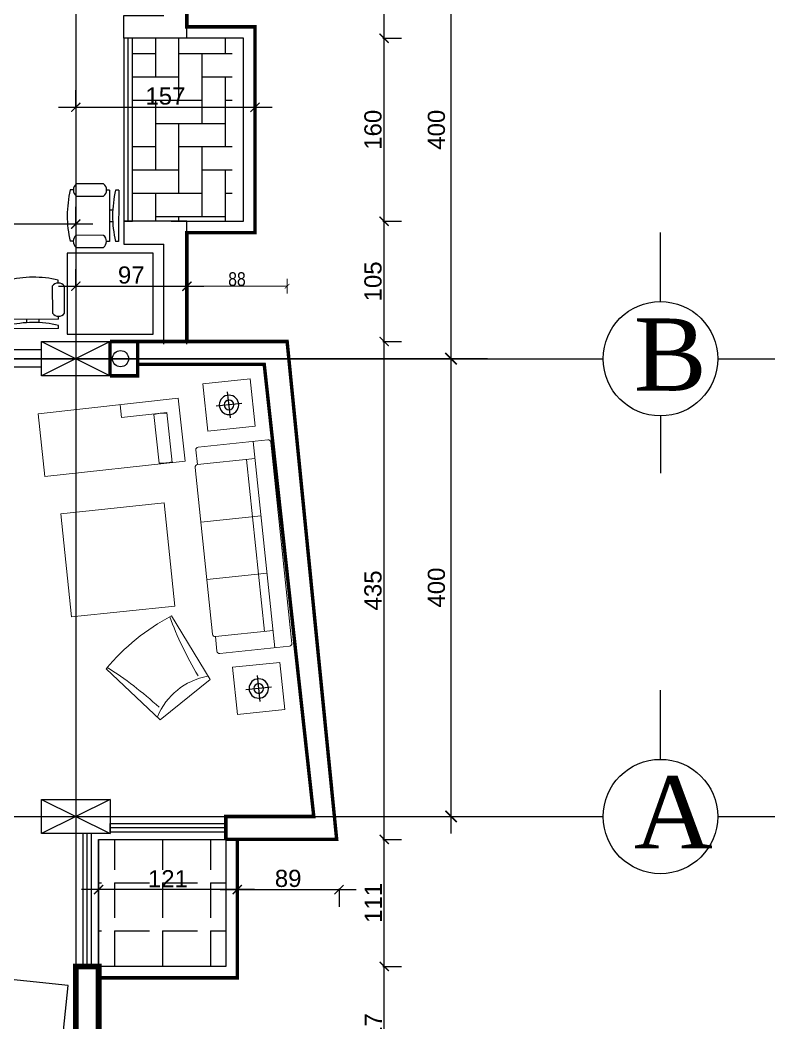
# Model space of a CAD drawing. Extents: x 250879 to 348495, y -51522 to -9360.
# Drawn here: x 285221 to 285880, y -23274 to -22397 of the extents above; entities that cross this region are included whole.
import ezdxf

# ---------------------------------------------------------------- set-up
doc = ezdxf.new("R2010")
doc.units = 0
doc.layers.get('0').update_dxf_attribs({"linetype": 'CONTINUOUS'})
doc.layers.get('DEFPOINTS').update_dxf_attribs({"color": 9, "linetype": 'CONTINUOUS'})
for name, color, linetype in [('AXIS', 1, 'CONTINUOUS'), ('COLUMN', 5, 'CONTINUOUS'), ('FURNITURE', 4, 'CONTINUOUS'), ('TEXT', 3, 'CONTINUOUS'), ('TRUSS', 2, 'CONTINUOUS'), ('WALL', 7, 'CONTINUOUS'), ('WALL1', 2, 'CONTINUOUS')]:
    doc.layers.add(name, color=color, linetype=linetype)
doc.layers.add('dimention', color=151, linetype='CONTINUOUS', lineweight=13)
doc.layers.add('FURN', color=126, linetype='CONTINUOUS', lineweight=9)
doc.styles.get("Standard").update_dxf_attribs({"font": 'sanss___.ttf', "height": 15})
doc.styles.add('style2', font='romantic.ttf', dxfattribs={"height": 50})
doc.styles.add('yon', font='ARIALN.TTF')
doc.dimstyles.new('CM', dxfattribs={"dimscale": 0, "dimtxt": 12, "dimasz": 0.4, "dimexe": 50, "dimexo": 1000, "dimgap": 0.03, "dimtad": 1, "dimdec": 0, "dimzin": 0, "dimdsep": 46, "dimtxsty": 'yon', "dimblk": 'Ar thick3', "dimcen": 3, "dimdle": 8, "dimse1": 1, "dimse2": 1, "dimclrd": 8, "dimclre": 8, "dimclrt": 30, "dimadec": 0, "dimazin": 0, "dimtfac": 1, "dimtdec": 0, "dimtix": 1, "dimtmove": 1, "dimatfit": 3, "dimfxl": 50, "dimtolj": 1, "dimtzin": 0, "dimlwd": 9, "dimarcsym": 0})
doc.dimstyles.get("Standard").update_dxf_attribs({"dimtxt": 15, "dimasz": 10, "dimexe": 10, "dimexo": 30, "dimgap": 5, "dimtad": 1, "dimdec": 0, "dimdsep": 46, "dimtxsty": 'Standard', "dimblk1": 'ARCHTICK', "dimblk2": 'ARCHTICK', "dimsah": 1, "dimcen": 2.5, "dimdle": 15, "dimclrd": 3, "dimclre": 3, "dimclrt": 3, "dimazin": 0, "dimtfac": 1, "dimtdec": 0, "dimtmove": 2, "dimatfit": 2, "dimldrblk": 'ARCHTICK', "dimfxl": 1.0455, "dimfxlon": 1, "dimtolj": 1, "dimtzin": 0, "dimarcsym": 0})
doc.dimstyles.new('STANDARD$0', dxfattribs={"dimscale": 0, "dimtxt": 12, "dimasz": 8, "dimexe": 15, "dimexo": 0.0625, "dimgap": 2, "dimtad": 1, "dimdec": 0, "dimzin": 0, "dimdsep": 46, "dimtxsty": 'Standard', "dimblk1": 'ARCHTICK', "dimblk2": 'ARCHTICK', "dimsah": 1, "dimcen": 0.09, "dimdle": 15, "dimclrd": 3, "dimclre": 3, "dimclrt": 3, "dimazin": 0, "dimtfac": 1, "dimtdec": 0, "dimtofl": 0, "dimtmove": 1, "dimatfit": 3, "dimldrblk": 'ARCHTICK', "dimfxl": 1.0455, "dimfxlon": 1, "dimtolj": 1, "dimtzin": 0, "dimarcsym": 0})

# ---------------------------------------------------------------- blocks, each defined once
blk = doc.blocks.new('_ARCHTICK')
at = {"color": 0, "linetype": 'ByBlock', "const_width": 0.15}
blk.add_lwpolyline([(-0.5, -0.5), (0.5, 0.5)], dxfattribs=at)
blk = doc.blocks.new('*D44')
at = {"layer": 'DEFPOINTS', "color": 0, "linetype": 'ByBlock', "ltscale": 3, "transparency": 16777216}
for p in [(285510.6, -22693), (285597.42, -22693), (285590.3, -23093.16)]:
    blk.add_point(p, dxfattribs=at)
at = {"layer": 'WALL1', "color": 3, "linetype": 'ByBlock', "lineweight": -2, "ltscale": 3, "transparency": 16777216}
for p, q in [((285597.42, -23108.16), (285597.42, -22678)), ((285596.37, -22693), (285607.42, -22693)), ((285597.42, -23093.16), (285607.42, -23093.16))]:
    blk.add_line(p, q, dxfattribs=at)
at = {"layer": 'WALL1', "color": 3, "linetype": 'ByBlock', "lineweight": -2, "ltscale": 3, "transparency": 16777216, "xscale": 10, "yscale": 10, "zscale": 10}
for p, rotation in [((285597.42, -22693), 90), ((285597.42, -23093.16), 270)]:
    blk.add_blockref('_ARCHTICK', p, dxfattribs=dict(at, rotation=rotation))
at = {"layer": 'WALL1', "color": 3, "linetype": 'ByBlock', "ltscale": 3, "transparency": 16777216, "insert": (285584.69, -22893.08), "char_height": 15, "attachment_point": 5, "rotation": 90}
blk.add_mtext('\\A1;400', dxfattribs=at)
blk = doc.blocks.new('*D45')
at = {"layer": 'DEFPOINTS', "color": 0, "linetype": 'ByBlock', "ltscale": 3, "transparency": 16777216}
for p in [(285597.42, -22292.83), (285597.42, -22292.83), (285510.6, -22693)]:
    blk.add_point(p, dxfattribs=at)
at = {"layer": 'WALL1', "color": 3, "linetype": 'ByBlock', "lineweight": -2, "ltscale": 3, "transparency": 16777216}
for p, q in [((285597.42, -22708), (285597.42, -22277.83)), ((285597.42, -22292.83), (285587.42, -22292.83)), ((285596.37, -22693), (285607.42, -22693))]:
    blk.add_line(p, q, dxfattribs=at)
at = {"layer": 'WALL1', "color": 3, "linetype": 'ByBlock', "lineweight": -2, "ltscale": 3, "transparency": 16777216, "xscale": 10, "yscale": 10, "zscale": 10}
for p, rotation in [((285597.42, -22292.83), 90), ((285597.42, -22693), 270)]:
    blk.add_blockref('_ARCHTICK', p, dxfattribs=dict(at, rotation=rotation))
at = {"layer": 'WALL1', "color": 3, "linetype": 'ByBlock', "ltscale": 3, "transparency": 16777216, "insert": (285584.69, -22492.92), "char_height": 15, "attachment_point": 5, "rotation": 90}
blk.add_mtext('\\A1;400', dxfattribs=at)
blk = doc.blocks.new('*D86')
at = {"layer": 'DEFPOINTS', "color": 0, "linetype": 'Continuous', "transparency": 16777216}
for p in [(285410.66, -23113.16), (285499.6, -23113.16), (285499.6, -23157.08)]:
    blk.add_point(p, dxfattribs=at)
at = {"layer": 'WALL', "color": 3, "linetype": 'Continuous', "lineweight": -2, "transparency": 16777216}
for p, q in [((285395.66, -23157.08), (285514.6, -23157.08)), ((285410.66, -23156.04), (285410.66, -23172.08)), ((285499.6, -23156.04), (285499.6, -23172.08))]:
    blk.add_line(p, q, dxfattribs=at)
at = {"layer": 'WALL', "color": 3, "linetype": 'Continuous', "lineweight": -2, "transparency": 16777216, "xscale": 8, "yscale": 8, "zscale": 8, "rotation": 180}
blk.add_blockref('_ARCHTICK', (285410.66, -23157.08), dxfattribs=at)
at = {"layer": 'WALL', "color": 3, "linetype": 'Continuous', "lineweight": -2, "transparency": 16777216, "xscale": 8, "yscale": 8, "zscale": 8}
blk.add_blockref('_ARCHTICK', (285499.6, -23157.08), dxfattribs=at)
at = {"layer": 'WALL', "color": 3, "linetype": 'Continuous', "transparency": 16777216, "insert": (285455.13, -23147.36), "char_height": 15, "attachment_point": 5}
blk.add_mtext('\\A1;89', dxfattribs=at)
blk = doc.blocks.new('COLUMN')
at = {"layer": 'AXIS'}
for p, q in [((236924.7, -9644.26), (236984.7, -9674.26)), ((236984.7, -9644.26), (236924.7, -9674.26))]:
    blk.add_line(p, q, dxfattribs=at)
at = {"layer": 'COLUMN'}
blk.add_lwpolyline([(236924.7, -9644.26), (236984.7, -9644.26), (236984.7, -9674.26), (236924.7, -9674.26)], close=True, dxfattribs=at)
blk = doc.blocks.new('*D87')
at = {"layer": 'DEFPOINTS', "color": 0, "linetype": 'Continuous', "transparency": 16777216}
for p in [(284849.12, -22575.26), (285269.6, -22575.26), (285269.6, -22599.08)]:
    blk.add_point(p, dxfattribs=at)
at = {"layer": 'WALL', "color": 3, "linetype": 'Continuous', "lineweight": -2, "transparency": 16777216}
for p, q in [((284849.12, -22575.26), (284849.12, -22560.26)), ((285269.6, -22576.31), (285269.6, -22560.26)), ((284834.12, -22575.26), (285284.6, -22575.26))]:
    blk.add_line(p, q, dxfattribs=at)
at = {"layer": 'WALL', "color": 3, "linetype": 'Continuous', "lineweight": -2, "transparency": 16777216, "xscale": 8, "yscale": 8, "zscale": 8, "rotation": 180}
blk.add_blockref('_ARCHTICK', (284849.12, -22575.26), dxfattribs=at)
at = {"layer": 'WALL', "color": 3, "linetype": 'Continuous', "lineweight": -2, "transparency": 16777216, "xscale": 8, "yscale": 8, "zscale": 8}
blk.add_blockref('_ARCHTICK', (285269.6, -22575.26), dxfattribs=at)
at = {"layer": 'WALL', "color": 3, "linetype": 'Continuous', "transparency": 16777216, "insert": (285059.36, -22565.54), "char_height": 15, "attachment_point": 5}
blk.add_mtext('\\A1;420', dxfattribs=at)
blk = doc.blocks.new('A$C237F6A72')
at = {"layer": 'FURNITURE', "color": 1}
for p, q in [((0, -150), (0, 150)), ((-150, 0), (150, 0))]:
    blk.add_line(p, q, dxfattribs=at)
at = {"layer": 'FURNITURE', "color": 2}
blk.add_circle((0, 0), 112, dxfattribs=at)
at = {"layer": 'FURNITURE', "color": 1}
blk.add_circle((0, 0), 56.2, dxfattribs=at)
blk = doc.blocks.new('sof4')
at = {"layer": 'FURN'}
for p, q in [((310711.86, -66838.31), (310711.97, -66799.81)), ((310711.97, -66799.81), (310750.47, -66799.92)), ((310750.47, -66799.92), (310750.36, -66838.42)), ((310576.79, -66809.74), (310690.89, -66809.41)), ((310576.94, -66860.84), (310576.79, -66809.74)), ((310643.64, -66809.54), (310643.67, -66820.04)), ((310690.89, -66809.41), (310691.04, -66860.51)), ((310643.67, -66820.04), (310680.42, -66819.94)), ((310669.92, -66820.46), (310670.03, -66859.94)), ((310680.42, -66819.94), (310680.54, -66860.54)), ((310750.36, -66838.42), (310711.86, -66838.31)), ((310700.61, -66852.52), (310700.58, -66864.42)), ((310759.42, -66850.59), (310702.72, -66850.43)), ((310747.52, -66850.56), (310747.04, -67018.56)), ((310761.51, -66852.7), (310761.04, -67016.5)), ((310691.04, -66860.51), (310576.94, -66860.84)), ((310747.48, -66864.56), (310700.58, -66864.42)), ((310698.47, -66866.52), (310698.08, -67002.32)), ((310740.48, -66864.54), (310740.08, -67004.54)), ((310586.16, -66976.09), (310586.4, -66892.09)), ((310586.4, -66892.09), (310670.4, -66892.34)), ((310670.4, -66892.34), (310670.16, -66976.34)), ((310698.35, -66911.08), (310747.35, -66911.22)), ((310698.21, -66957.75), (310747.21, -66957.89)), ((310670.16, -66976.34), (310586.16, -66976.09)), ((310692.28, -67038.43, -129.5), (310666.53, -66983.92, -129.5)), ((310700.18, -67004.42), (310700.14, -67016.32)), ((310747.08, -67004.56), (310700.18, -67004.42)), ((310758.94, -67018.59), (310702.24, -67018.43)), ((310648.53, -67066.72, -129.5), (310609.38, -67020.88, -129.5)), ((310711.31, -67030.6), (310711.2, -67069.1)), ((310749.81, -67030.71), (310711.31, -67030.6)), ((310749.7, -67069.21), (310749.81, -67030.71)), ((310692.28, -67038.43, -129.5), (310648.53, -67066.72, -129.5)), ((310711.2, -67069.1), (310749.7, -67069.21))]:
    blk.add_line(p, q, dxfattribs=at)
at = {"layer": 'FURN', "extrusion": (0, 0, -1)}
for centre, major_axis, start_param, end_param in [((310675.26, -66849.72), (-21.04, -21.04), 2.175917, 2.530727), ((310675.2, -66830.64), (21.04, -21.04), 0.60512, 0.959931)]:
    blk.add_ellipse(centre, major_axis=major_axis, ratio=1, start_param=start_param, end_param=end_param, dxfattribs=at)
at = {"layer": 'FURN'}
for centre, major_axis, ratio, start_param, end_param in [((310702.71, -66852.53), (-1.48, 1.48), 1, -0.788271, 0.782526), ((310759.41, -66852.69), (1.48, 1.48), 1, 5.494915, 7.065711), ((310700.57, -66866.52), (-1.48, 1.48), 1, -0.788271, 0.782526), ((310936.31, -67463.74, -129.5), (-300.16, 464.13), 0.5625, -0.109671, 0.109671), ((310781.8, -67008.2, -129.5), (-87.3, 158.02), 0.555479, 1.129115, 1.432361), ((310700.18, -67002.32), (-1.48, 1.48), 1, 0.782526, 2.353322), ((310702.24, -67016.33), (1.48, 1.48), 1, 2.353322, 3.924118), ((310758.94, -67016.49), (1.48, 1.48), 1, 3.924118, 5.494915), ((310584.24, -67135.96, -129.5), (-108.3, 144.44), 0.555479, -1.432361, -1.129115), ((310779.88, -67221.85, -129.5), (-114.94, 177.72), 0.496428, -0.252973, 0.252973)]:
    blk.add_ellipse(centre, major_axis=major_axis, ratio=ratio, start_param=start_param, end_param=end_param, dxfattribs=at)
at = {"layer": 'FURN', "extrusion": (0, 0, -1), "xscale": 0.06999999998515705, "yscale": 0.06999999998515705, "zscale": -0.06999999999999999, "rotation": 0.1645885730766123}
for p in [(-310731.16, -66819.11), (-310730.5, -67049.91)]:
    blk.add_blockref('A$C237F6A72', p, dxfattribs=at)
blk = doc.blocks.new('*D778')
at = {"layer": 'DEFPOINTS', "color": 0, "linetype": 'Continuous', "transparency": 16777216}
for p in [(285289.6, -23224.23), (285539.01, -23224.23), (285289.6, -23341.07)]:
    blk.add_point(p, dxfattribs=at)
at = {"layer": 'WALL', "color": 3, "linetype": 'Continuous', "lineweight": -2, "transparency": 16777216}
for p, q in [((285539.01, -23356.07), (285539.01, -23209.23)), ((285537.97, -23224.23), (285554.01, -23224.23)), ((285537.97, -23341.07), (285554.01, -23341.07))]:
    blk.add_line(p, q, dxfattribs=at)
at = {"layer": 'WALL', "color": 3, "linetype": 'Continuous', "lineweight": -2, "transparency": 16777216, "xscale": 8, "yscale": 8, "zscale": 8}
for p, rotation in [((285539.01, -23224.23), 90), ((285539.01, -23341.07), 270)]:
    blk.add_blockref('_ARCHTICK', p, dxfattribs=dict(at, rotation=rotation))
at = {"layer": 'WALL', "color": 3, "linetype": 'Continuous', "transparency": 16777216, "insert": (285529.51, -23282.65), "char_height": 15, "attachment_point": 5, "rotation": 90}
blk.add_mtext('\\A1;117', dxfattribs=at)
blk = doc.blocks.new('*D779')
at = {"layer": 'DEFPOINTS', "color": 0, "linetype": 'Continuous', "transparency": 16777216}
for p in [(285497.51, -23113.16), (285539.01, -23113.16), (285289.6, -23224.23)]:
    blk.add_point(p, dxfattribs=at)
at = {"layer": 'WALL', "color": 3, "linetype": 'Continuous', "lineweight": -2, "transparency": 16777216}
for p, q in [((285539.01, -23239.23), (285539.01, -23098.16)), ((285537.97, -23113.16), (285554.01, -23113.16)), ((285537.97, -23224.23), (285554.01, -23224.23))]:
    blk.add_line(p, q, dxfattribs=at)
at = {"layer": 'WALL', "color": 3, "linetype": 'Continuous', "lineweight": -2, "transparency": 16777216, "xscale": 8, "yscale": 8, "zscale": 8}
for p, rotation in [((285539.01, -23113.16), 90), ((285539.01, -23224.23), 270)]:
    blk.add_blockref('_ARCHTICK', p, dxfattribs=dict(at, rotation=rotation))
at = {"layer": 'WALL', "color": 3, "linetype": 'Continuous', "transparency": 16777216, "insert": (285529.51, -23168.69), "char_height": 15, "attachment_point": 5, "rotation": 90}
blk.add_mtext('\\A1;111', dxfattribs=at)
blk = doc.blocks.new('*D780')
at = {"layer": 'DEFPOINTS', "color": 0, "linetype": 'Continuous', "transparency": 16777216}
for p in [(285454.23, -22678), (285539.01, -22678), (285497.51, -23113.16)]:
    blk.add_point(p, dxfattribs=at)
at = {"layer": 'WALL', "color": 3, "linetype": 'Continuous', "lineweight": -2, "transparency": 16777216}
for p, q in [((285539.01, -23128.16), (285539.01, -22663)), ((285537.97, -22678), (285554.01, -22678)), ((285537.97, -23113.16), (285554.01, -23113.16))]:
    blk.add_line(p, q, dxfattribs=at)
at = {"layer": 'WALL', "color": 3, "linetype": 'Continuous', "lineweight": -2, "transparency": 16777216, "xscale": 8, "yscale": 8, "zscale": 8}
for p, rotation in [((285539.01, -22678), 90), ((285539.01, -23113.16), 270)]:
    blk.add_blockref('_ARCHTICK', p, dxfattribs=dict(at, rotation=rotation))
at = {"layer": 'WALL', "color": 3, "linetype": 'Continuous', "transparency": 16777216, "insert": (285529.28, -22895.58), "char_height": 15, "attachment_point": 5, "rotation": 90}
blk.add_mtext('\\A1;435', dxfattribs=at)
blk = doc.blocks.new('*D781')
at = {"layer": 'DEFPOINTS', "color": 0, "linetype": 'Continuous', "transparency": 16777216}
for p in [(285366.6, -22572.92), (285539.01, -22572.92), (285454.23, -22678)]:
    blk.add_point(p, dxfattribs=at)
at = {"layer": 'WALL', "color": 3, "linetype": 'Continuous', "lineweight": -2, "transparency": 16777216}
for p, q in [((285539.01, -22693), (285539.01, -22557.92)), ((285537.97, -22572.92), (285554.01, -22572.92)), ((285537.97, -22678), (285554.01, -22678))]:
    blk.add_line(p, q, dxfattribs=at)
at = {"layer": 'WALL', "color": 3, "linetype": 'Continuous', "lineweight": -2, "transparency": 16777216, "xscale": 8, "yscale": 8, "zscale": 8}
for p, rotation in [((285539.01, -22572.92), 90), ((285539.01, -22678), 270)]:
    blk.add_blockref('_ARCHTICK', p, dxfattribs=dict(at, rotation=rotation))
at = {"layer": 'WALL', "color": 3, "linetype": 'Continuous', "transparency": 16777216, "insert": (285529.29, -22625.46), "char_height": 15, "attachment_point": 5, "rotation": 90}
blk.add_mtext('\\A1;105', dxfattribs=at)
blk = doc.blocks.new('*D782')
at = {"layer": 'DEFPOINTS', "color": 0, "linetype": 'Continuous', "transparency": 16777216}
for p in [(285366.6, -22412.92), (285539.01, -22412.92), (285366.6, -22572.92)]:
    blk.add_point(p, dxfattribs=at)
at = {"layer": 'WALL', "color": 3, "linetype": 'Continuous', "lineweight": -2, "transparency": 16777216}
for p, q in [((285539.01, -22587.92), (285539.01, -22397.92)), ((285537.97, -22412.92), (285554.01, -22412.92)), ((285537.97, -22572.92), (285554.01, -22572.92))]:
    blk.add_line(p, q, dxfattribs=at)
at = {"layer": 'WALL', "color": 3, "linetype": 'Continuous', "lineweight": -2, "transparency": 16777216, "xscale": 8, "yscale": 8, "zscale": 8}
for p, rotation in [((285539.01, -22412.92), 90), ((285539.01, -22572.92), 270)]:
    blk.add_blockref('_ARCHTICK', p, dxfattribs=dict(at, rotation=rotation))
at = {"layer": 'WALL', "color": 3, "linetype": 'Continuous', "transparency": 16777216, "insert": (285529.28, -22492.92), "char_height": 15, "attachment_point": 5, "rotation": 90}
blk.add_mtext('\\A1;160', dxfattribs=at)
blk = doc.blocks.new('*D783')
at = {"layer": 'DEFPOINTS', "color": 0, "linetype": 'Continuous', "transparency": 16777216}
for p in [(285366.6, -22172.75), (285539.01, -22172.75), (285366.6, -22412.92)]:
    blk.add_point(p, dxfattribs=at)
at = {"layer": 'WALL', "color": 3, "linetype": 'Continuous', "lineweight": -2, "transparency": 16777216}
for p, q in [((285539.01, -22427.92), (285539.01, -22157.75)), ((285537.97, -22172.75), (285554.01, -22172.75)), ((285537.97, -22412.92), (285554.01, -22412.92))]:
    blk.add_line(p, q, dxfattribs=at)
at = {"layer": 'WALL', "color": 3, "linetype": 'Continuous', "lineweight": -2, "transparency": 16777216, "xscale": 8, "yscale": 8, "zscale": 8}
for p, rotation in [((285539.01, -22172.75), 90), ((285539.01, -22412.92), 270)]:
    blk.add_blockref('_ARCHTICK', p, dxfattribs=dict(at, rotation=rotation))
at = {"layer": 'WALL', "color": 3, "linetype": 'Continuous', "transparency": 16777216, "insert": (285529.29, -22292.83), "char_height": 15, "attachment_point": 5, "rotation": 90}
blk.add_mtext('\\A1;240', dxfattribs=at)
blk = doc.blocks.new('*D935')
at = {"layer": 'DEFPOINTS', "color": 0, "linetype": 'Continuous', "transparency": 16777216}
for p in [(285400.66, -23113.16), (285289.6, -23341.07), (285400.66, -23408.59)]:
    blk.add_point(p, dxfattribs=at)
at = {"layer": 'WALL', "color": 3, "linetype": 'Continuous', "lineweight": -2, "transparency": 16777216}
for p, q in [((285274.6, -23408.59), (285415.66, -23408.59)), ((285289.6, -23407.54), (285289.6, -23423.59)), ((285400.66, -23407.54), (285400.66, -23423.59))]:
    blk.add_line(p, q, dxfattribs=at)
at = {"layer": 'WALL', "color": 3, "linetype": 'Continuous', "lineweight": -2, "transparency": 16777216, "xscale": 8, "yscale": 8, "zscale": 8, "rotation": 180}
blk.add_blockref('_ARCHTICK', (285289.6, -23408.59), dxfattribs=at)
at = {"layer": 'WALL', "color": 3, "linetype": 'Continuous', "lineweight": -2, "transparency": 16777216, "xscale": 8, "yscale": 8, "zscale": 8}
blk.add_blockref('_ARCHTICK', (285400.66, -23408.59), dxfattribs=at)
at = {"layer": 'WALL', "color": 3, "linetype": 'Continuous', "transparency": 16777216, "insert": (285345.13, -23399.09), "char_height": 15, "attachment_point": 5}
blk.add_mtext('\\A1;111', dxfattribs=at)
blk = doc.blocks.new('*D936')
at = {"layer": 'DEFPOINTS', "color": 0, "linetype": 'Continuous', "transparency": 16777216}
for p in [(285400.66, -23113.16), (285497.51, -23113.16), (285497.51, -23408.59)]:
    blk.add_point(p, dxfattribs=at)
at = {"layer": 'WALL', "color": 3, "linetype": 'Continuous', "lineweight": -2, "transparency": 16777216}
for p, q in [((285385.66, -23408.59), (285512.51, -23408.59)), ((285400.66, -23407.54), (285400.66, -23423.59)), ((285497.51, -23407.54), (285497.51, -23423.59))]:
    blk.add_line(p, q, dxfattribs=at)
at = {"layer": 'WALL', "color": 3, "linetype": 'Continuous', "lineweight": -2, "transparency": 16777216, "xscale": 8, "yscale": 8, "zscale": 8, "rotation": 180}
blk.add_blockref('_ARCHTICK', (285400.66, -23408.59), dxfattribs=at)
at = {"layer": 'WALL', "color": 3, "linetype": 'Continuous', "lineweight": -2, "transparency": 16777216, "xscale": 8, "yscale": 8, "zscale": 8}
blk.add_blockref('_ARCHTICK', (285497.51, -23408.59), dxfattribs=at)
at = {"layer": 'WALL', "color": 3, "linetype": 'Continuous', "transparency": 16777216, "insert": (285449.09, -23398.86), "char_height": 15, "attachment_point": 5}
blk.add_mtext('\\A1;97', dxfattribs=at)
blk = doc.blocks.new('*D937')
at = {"layer": 'DEFPOINTS', "color": 0, "linetype": 'Continuous', "transparency": 16777216}
for p in [(285289.6, -23157.08), (285289.6, -23157.08), (285410.66, -23157.08)]:
    blk.add_point(p, dxfattribs=at)
at = {"layer": 'WALL', "color": 3, "linetype": 'Continuous', "lineweight": -2, "transparency": 16777216}
for p, q in [((285289.6, -23157.08), (285289.6, -23142.08)), ((285410.66, -23157.08), (285410.66, -23142.08)), ((285425.66, -23157.08), (285274.6, -23157.08))]:
    blk.add_line(p, q, dxfattribs=at)
at = {"layer": 'WALL', "color": 3, "linetype": 'Continuous', "lineweight": -2, "transparency": 16777216, "xscale": 8, "yscale": 8, "zscale": 8, "rotation": 180}
blk.add_blockref('_ARCHTICK', (285289.6, -23157.08), dxfattribs=at)
at = {"layer": 'WALL', "color": 3, "linetype": 'Continuous', "lineweight": -2, "transparency": 16777216, "xscale": 8, "yscale": 8, "zscale": 8}
blk.add_blockref('_ARCHTICK', (285410.66, -23157.08), dxfattribs=at)
at = {"layer": 'WALL', "color": 3, "linetype": 'Continuous', "transparency": 16777216, "insert": (285350.13, -23147.58), "char_height": 15, "attachment_point": 5}
blk.add_mtext('\\A1;121', dxfattribs=at)
blk = doc.blocks.new('*D1122')
at = {"layer": 'DEFPOINTS', "color": 0, "linetype": 'Continuous', "transparency": 16777216}
for p in [(285269.6, -22632.12), (285366.6, -22629.68), (285366.6, -22632.12)]:
    blk.add_point(p, dxfattribs=at)
at = {"layer": 'WALL', "color": 3, "linetype": 'Continuous', "lineweight": -2, "transparency": 16777216}
for p, q in [((285269.6, -22630.72), (285269.6, -22614.68)), ((285366.6, -22630.72), (285366.6, -22614.68)), ((285254.6, -22629.68), (285381.6, -22629.68))]:
    blk.add_line(p, q, dxfattribs=at)
at = {"layer": 'WALL', "color": 3, "linetype": 'Continuous', "lineweight": -2, "transparency": 16777216, "xscale": 8, "yscale": 8, "zscale": 8, "rotation": 180}
blk.add_blockref('_ARCHTICK', (285269.6, -22629.68), dxfattribs=at)
at = {"layer": 'WALL', "color": 3, "linetype": 'Continuous', "lineweight": -2, "transparency": 16777216, "xscale": 8, "yscale": 8, "zscale": 8}
blk.add_blockref('_ARCHTICK', (285366.6, -22629.68), dxfattribs=at)
at = {"layer": 'WALL', "color": 3, "linetype": 'Continuous', "transparency": 16777216, "insert": (285318.1, -22619.95), "char_height": 15, "attachment_point": 5}
blk.add_mtext('\\A1;97', dxfattribs=at)
blk = doc.blocks.new('Ar thick3')
at = {"layer": 'dimention'}
blk.add_line((0, 16.2), (0, -16.2), dxfattribs=at)
at = {"layer": 'dimention', "const_width": 1.5}
blk.add_lwpolyline([(-5, -5.1), (5, 4.9)], dxfattribs=at)
blk = doc.blocks.new('*D1123')
at = {"layer": 'DEFPOINTS', "color": 0, "linetype": 'Continuous', "transparency": 16777216}
for p in [(285366.6, -22632.12), (285454.23, -22629.68), (285454.23, -22678)]:
    blk.add_point(p, dxfattribs=at)
at = {"layer": 'WALL', "color": 8, "linetype": 'Continuous', "lineweight": 9, "transparency": 16777216}
blk.add_line((285367, -22629.68), (285453.83, -22629.68), dxfattribs=at)
at = {"layer": 'WALL', "color": 8, "linetype": 'Continuous', "lineweight": 9, "transparency": 16777216, "xscale": 0.4, "yscale": 0.4, "zscale": 0.4, "rotation": 180}
blk.add_blockref('Ar thick3', (285366.6, -22629.68), dxfattribs=at)
at = {"layer": 'WALL', "color": 8, "linetype": 'Continuous', "lineweight": 9, "transparency": 16777216, "xscale": 0.4, "yscale": 0.4, "zscale": 0.4}
blk.add_blockref('Ar thick3', (285454.23, -22629.68), dxfattribs=at)
at = {"layer": 'WALL', "color": 30, "linetype": 'Continuous', "transparency": 16777216, "insert": (285410.42, -22623.52), "char_height": 12, "attachment_point": 5, "style": 'yon'}
blk.add_mtext('\\A1;88', dxfattribs=at)
blk = doc.blocks.new('*D1124')
at = {"layer": 'DEFPOINTS', "color": 0, "linetype": 'Continuous', "transparency": 16777216}
for p in [(285426.23, -22473.25), (285269.6, -22500.66), (285426.23, -22500.66)]:
    blk.add_point(p, dxfattribs=at)
at = {"layer": 'WALL', "color": 3, "linetype": 'Continuous', "lineweight": -2, "transparency": 16777216}
for p, q in [((285269.6, -22474.3), (285269.6, -22458.25)), ((285426.23, -22474.3), (285426.23, -22458.25)), ((285254.6, -22473.25), (285441.23, -22473.25))]:
    blk.add_line(p, q, dxfattribs=at)
at = {"layer": 'WALL', "color": 3, "linetype": 'Continuous', "lineweight": -2, "transparency": 16777216, "xscale": 8, "yscale": 8, "zscale": 8, "rotation": 180}
blk.add_blockref('_ARCHTICK', (285269.6, -22473.25), dxfattribs=at)
at = {"layer": 'WALL', "color": 3, "linetype": 'Continuous', "lineweight": -2, "transparency": 16777216, "xscale": 8, "yscale": 8, "zscale": 8}
blk.add_blockref('_ARCHTICK', (285426.23, -22473.25), dxfattribs=at)
at = {"layer": 'WALL', "color": 3, "linetype": 'Continuous', "transparency": 16777216, "insert": (285347.92, -22463.52), "char_height": 15, "attachment_point": 5}
blk.add_mtext('\\A1;157', dxfattribs=at)
blk = doc.blocks.new('Chair - Desk')
at = {"linetype": 'Continuous'}
for p, q in [((-8.5, 0), (-8.5, -1)), ((-8.5, 0), (8.5, 0)), ((8.5, 0), (8.5, -1)), ((-8.5, -3), (-8.5, -4)), ((-8.5, -3), (8.5, -3)), ((-2, -3), (-2, -1.9355)), ((2, -1.9576), (2, -3)), ((8.5, -3), (8.5, -4)), ((-10.5, -5), (-10.5, -14)), ((-6.5, -14), (-6.5, -5)), ((6.5, -5), (6.5, -14)), ((10.5, -14), (10.5, -5)), ((-8.5, -15), (-8.5, -16)), ((8.5, -15), (8.5, -16))]:
    blk.add_line(p, q, dxfattribs=at)
for centre, radius, start, end in [((0, 34.625), 36.625, 256.5803, 283.4197), ((-8.5, -6.5), 2.5, 36.8699, 143.1301), ((8.5, -6.5), 2.5, 36.8699, 143.1301), ((-8.5, -12.5), 2.5, 216.8699, 323.1301), ((0, 19.625), 36.625, 256.5803, 283.4197), ((8.5, -12.5), 2.5, 216.8699, 323.1301)]:
    blk.add_arc(centre, radius, start, end, dxfattribs=at)

msp = doc.modelspace()

# ---------------------------------------------------------------- hatches: boundary and pattern name
at = {"layer": 'AXIS'}
h = msp.add_hatch(dxfattribs=at)
h.set_pattern_fill('AR-HBONE', color=256, scale=0.2, angle=45, style=0)
h.set_pattern_definition([(90, (46741.957, -11433.576), (-20.32, 20.32), [60.96, -20.32]), (180, (46741.957, -11413.256), (-20.32, 20.32), [60.96, -20.32])])
h.paths.add_polyline_path([(285406.23185, -22412.91526), (285406.23185, -22572.91526), (285319.25843, -22572.91526), (285319.25843, -22412.91526)])
h = msp.add_hatch(dxfattribs=at)
h.set_pattern_fill('ANGLE', color=256, scale=6, style=0)
h.set_pattern_definition([(0, (46793.63, -31952.254), (0, -41.91), [30.48, -11.43]), (270, (46793.63, -31952.254), (-41.91, -3e-15), [30.48, -11.43])])
h.paths.add_polyline_path([(285400.6639, -23224.22549), (285289.60055, -23224.22549), (285289.60055, -23113.16214), (285400.6639, -23113.16214)])

# ---------------------------------------------------------------- linework, layer by layer
for p, q in [((285269.60055, -19817.07692), (285269.60055, -23524.12587)), ((285780.34534, -22643.05459), (285780.34534, -22582.62594)), ((285629.17039, -22692.99755), (283287.58304, -22692.99755)), ((283388.75803, -22692.99755), (285730.34537, -22692.99755)), ((285830.34534, -22693.05459), (285880.34534, -22693.05459)), ((285780.34534, -22743.05459), (285780.34534, -22793.05459)), ((285780.34534, -23043.21918), (285780.34534, -22982.79053)), ((283393.4716, -23093.16214), (285730.34537, -23093.16214)), ((285830.34534, -23093.21918), (285880.34534, -23093.21918))]:
    msp.add_line(p, q, dxfattribs=at)
for centre in [(285780.34534, -22693.05459), (285780.34534, -23093.21918)]:
    msp.add_circle(centre, 50, dxfattribs=at)
at = {"layer": 'FURNITURE', "ltscale": 3}
for points in [[(285366.60055, -22582.91526), (285426.23185, -22582.91526), (285426.23185, -22402.91526), (285366.60055, -22402.91526)], [(285352.92949, -22572.91526), (285416.23185, -22572.91526), (285416.23185, -22412.91526), (285352.92949, -22412.91526), (285352.92949, -22412.91526)], [(285289.60055, -23113.16214), (285289.60055, -23244.22549)], [(285289.60055, -23113.16214), (285420.6639, -23113.16214)]]:
    msp.add_lwpolyline(points, dxfattribs=at)
for points in [[(285319.25843, -22412.91526), (285311.60055, -22412.91526), (285311.60055, -22572.91526), (285319.25843, -22572.91526)], [(285299.60055, -23106.99108), (285299.60055, -23099.3332), (285400.6639, -23099.3332), (285400.6639, -23106.99108)], [(285283.42949, -23108.16214), (285275.77161, -23108.16214), (285275.77161, -23224.22549), (285283.42949, -23224.22549)], [(284857.12692, -23277.79344), (285254.69389, -23319.51023), (285262.94727, -23240.85429), (284865.3803, -23199.1375)]]:
    msp.add_lwpolyline(points, close=True, dxfattribs=at)
at = {"layer": 'FURNITURE'}
for points in [[(285337.14279, -22600.82029), (285262.20136, -22600.82029), (285262.20136, -22671.69556), (285337.14279, -22671.69556)], [(285289.60055, -23113.16214), (285400.6639, -23113.16214), (285400.6639, -23224.22549), (285289.60055, -23224.22549)]]:
    msp.add_lwpolyline(points, close=True, dxfattribs=at)
msp.add_lwpolyline([(285410.6639, -23113.16214), (285410.6639, -23234.22549), (285289.60055, -23234.22549)], dxfattribs=at)
at = {"layer": 'WALL', "ltscale": 3}
for p, q in [((285239.60055, -22685.33296), (284661.42666, -22685.33296)), ((285346.60055, -22677.99755), (285299.60055, -22677.99755)), ((285346.60055, -22677.99755), (285299.60055, -22677.99755)), ((285239.60055, -22700.33296), (284661.42666, -22700.33296))]:
    msp.add_line(p, q, dxfattribs=at)
at = {"layer": 'WALL', "color": 4, "linetype": 'Continuous', "const_width": 3}
msp.add_lwpolyline([(285366.60055, -22182.75067), (285366.60055, -22402.91526), (285426.23185, -22402.91526), (285426.23185, -22582.91526), (285366.60055, -22582.91526), (285366.60055, -22677.99755), (285454.23185, -22677.99755), (285497.5128, -23113.16214), (285410.6639, -23113.16214), (285410.6639, -23234.22549), (285289.60055, -23234.22549), (285289.60055, -23341.07439), (285063.36373, -23319.43392), (284837.12692, -23297.79344), (284829.12367, -23234.22549), (284180.8015, -23234.22549)], dxfattribs=at)
at = {"layer": 'WALL', "linetype": 'Continuous', "ltscale": 3}
for points in [[(285366.60055, -22412.91526), (285366.60055, -22292.83296)], [(285366.60055, -22412.91526), (285366.60055, -22292.83296)], [(285366.60055, -22412.91526), (285346.60055, -22412.91526), (285311.60055, -22412.91526), (285311.60055, -22392.91526), (285346.60055, -22392.91526)], [(285366.60055, -22412.91526), (285346.60055, -22412.91526), (285311.60055, -22412.91526), (285311.60055, -22392.91526), (285346.60055, -22392.91526)], [(285366.60055, -22572.91526), (285346.60055, -22572.91526), (285311.60055, -22572.91526), (285311.60055, -22592.91526), (285346.60055, -22592.91526)], [(285366.60055, -22572.91526), (285346.60055, -22572.91526), (285311.60055, -22572.91526), (285311.60055, -22592.91526), (285346.60055, -22592.91526)], [(285366.60055, -22680.33296), (285366.60055, -22572.91526)], [(285366.60055, -22680.33296), (285366.60055, -22572.91526)], [(285346.60055, -22680.33296), (285346.60055, -22592.91526)], [(285346.60055, -22677.99755), (285346.60055, -22592.91526)]]:
    msp.add_lwpolyline(points, dxfattribs=at)
at = {"layer": 'WALL', "linetype": 'Continuous', "const_width": 3}
for points in [[(285400.6639, -23113.16214), (285497.5128, -23113.16214), (285454.23185, -22677.99755), (285299.60055, -22677.99755)], [(285299.60055, -22707.99755), (285323.69858, -22707.99755), (285323.69858, -22677.99755)], [(285299.60055, -22677.99755), (285299.60055, -22707.99755)], [(285323.69858, -22697.99755), (285434.23185, -22697.99755), (285477.5128, -23093.16214), (285400.6639, -23093.16214), (285400.6639, -23113.16214)]]:
    msp.add_lwpolyline(points, dxfattribs=at)
at = {"layer": 'WALL', "linetype": 'Continuous', "ltscale": 3, "const_width": 5}
msp.add_lwpolyline([(285289.60055, -23224.22549), (285289.60055, -23341.07439), (284837.12692, -23297.79344), (284837.12692, -23219.22549), (284837.12692, -23219.22549), (284857.12692, -23219.22549), (284857.12692, -23277.79344), (285269.60055, -23321.07439), (285269.60055, -23224.22549), (285289.60055, -23224.22549)], dxfattribs=at)
at = {"layer": 'WALL', "linetype": 'Continuous'}
msp.add_circle((285308.71595, -22692.99755), 7.04704, dxfattribs=at)
at = {"layer": 'WALL1'}
for p, q in [((285315.42949, -22572.91526), (285315.42949, -22412.91526)), ((285400.6639, -23103.16214), (285299.60055, -23103.16214)), ((285279.60055, -23224.22549), (285279.60055, -23108.16214))]:
    msp.add_line(p, q, dxfattribs=at)

# ---------------------------------------------------------------- block references
at = {"layer": 'FURNITURE'}
for p, xscale, yscale, zscale, rotation in [((285307.03312, -22568.0592), 2.640000000012964, 2.640000000012964, 2.640000000012964, 269.8799272242956), ((285232.17109, -22666.66098), 2.640000000006175, 2.640000000006175, 2.640000000006175, 180.3562313151685)]:
    msp.add_blockref('Chair - Desk', p, dxfattribs=dict(at, xscale=xscale, yscale=yscale, zscale=zscale, rotation=rotation))
at = {"layer": 'TRUSS', "linetype": 'Continuous', "xscale": 1.080000000074108, "yscale": 1.080000000074108, "zscale": 1.080000000074108, "rotation": 6.143569381558353}
msp.add_blockref('sof4', (-55981.91378, 13101.95112), dxfattribs=at)
at = {"layer": 'WALL', "linetype": 'Continuous'}
for p in [(48314.90107, -13033.74103), (48314.90107, -13433.90562)]:
    msp.add_blockref('COLUMN', p, dxfattribs=at)

# ---------------------------------------------------------------- texts
at = {"layer": 'TEXT', "char_height": 63, "width": 240.46074, "attachment_point": 1, "style": 'style2'}
for s, insert in [('B', (285757.25711, -22657.88285)), ('A', (285757.25711, -23058.04743))]:
    msp.add_mtext(s, dxfattribs=dict(at, insert=insert))

# ---------------------------------------------------------------- dimensions: what is measured, and where the dimension line sits
at = {"layer": 'WALL', "linetype": 'Continuous'}
for base, p1, p2, picture, middle in [((285539.01391, -22172.75067), (285366.60055, -22412.91526), (285366.60055, -22172.75067), '*D783', (285529.28757, -22292.83296)), ((285539.01391, -22412.91526), (285366.60055, -22572.91526), (285366.60055, -22412.91526), '*D782', (285529.27728, -22492.91526)), ((285539.01391, -22572.91526), (285454.23185, -22677.99755), (285366.60055, -22572.91526), '*D781', (285529.28757, -22625.4564)), ((285539.01391, -22677.99755), (285497.5128, -23113.16214), (285454.23185, -22677.99755), '*D780', (285529.27728, -22895.57984)), ((285539.01391, -23113.16214), (285289.60055, -23224.22549), (285497.5128, -23113.16214), '*D779', (285529.51391, -23168.69381)), ((285539.01391, -23224.22549), (285289.60055, -23341.07439), (285289.60055, -23224.22549), '*D778', (285529.51391, -23282.64994))]:
    dim = msp.add_linear_dim(base=base, p1=p1, p2=p2, angle=90, dimstyle='STANDARD$0', override={"dimscale": 1}, dxfattribs=at)
    dim.commit()
    dim.dimension.update_dxf_attribs({"geometry": picture, "text_midpoint": middle})
for base, p1, p2, dimstyle, picture, middle in [((285426.23185, -22473.2512), (285269.60055, -22500.66016), (285426.23185, -22500.66016), 'STANDARD$0', '*D1124', (285347.9162, -22463.52486)), ((285269.60055, -22575.26254), (284849.12367, -22575.26254), (285269.60055, -22599.07884), 'STANDARD$0', '*D87', (285059.36211, -22565.53621)), ((285366.60055, -22629.67571), (285269.60055, -22632.12379), (285366.60055, -22632.12379), 'STANDARD$0', '*D1122', (285318.10055, -22619.94938)), ((285454.23185, -22629.67571), (285366.60055, -22632.12379), (285454.23185, -22677.99755), 'CM', '*D1123', (285410.4162, -22623.51884)), ((285400.6639, -23408.5895), (285289.60055, -23341.07439), (285400.6639, -23113.16214), 'STANDARD$0', '*D935', (285345.13222, -23399.0895)), ((285497.5128, -23408.5895), (285400.6639, -23113.16214), (285497.5128, -23113.16214), 'STANDARD$0', '*D936', (285449.08835, -23398.86316)), ((285499.60055, -23157.08435), (285410.6639, -23113.16214), (285499.60055, -23113.16214), 'STANDARD$0', '*D86', (285455.13222, -23147.35801)), ((285289.60055, -23157.08435), (285410.6639, -23157.08435), (285289.60055, -23157.08435), 'STANDARD$0', '*D937', (285350.13222, -23147.58435))]:
    dim = msp.add_linear_dim(base=base, p1=p1, p2=p2, dimstyle=dimstyle, override={"dimscale": 1}, dxfattribs=at)
    dim.commit()
    dim.dimension.update_dxf_attribs({"geometry": picture, "text_midpoint": middle})
at = {"layer": 'WALL1', "linetype": 'ByBlock', "ltscale": 3}
dim = msp.add_linear_dim(base=(285597.41566, -22292.83296), p1=(285510.60055, -22692.99755), p2=(285597.41566, -22292.83296), angle=90, dimstyle='Standard', override={"dimtmove": 1}, dxfattribs=at)
dim.commit()
dim.dimension.update_dxf_attribs({"geometry": '*D45', "text_midpoint": (285584.68933, -22492.91526)})
dim = msp.add_linear_dim(base=(285597.41566, -22692.99755), p1=(285590.29816, -23093.16214), p2=(285510.60055, -22692.99755), angle=90, dimstyle='Standard', dxfattribs=at)
dim.commit()
dim.dimension.update_dxf_attribs({"geometry": '*D44', "text_midpoint": (285584.68933, -22893.07984)})

doc.saveas('drawing.dxf')
